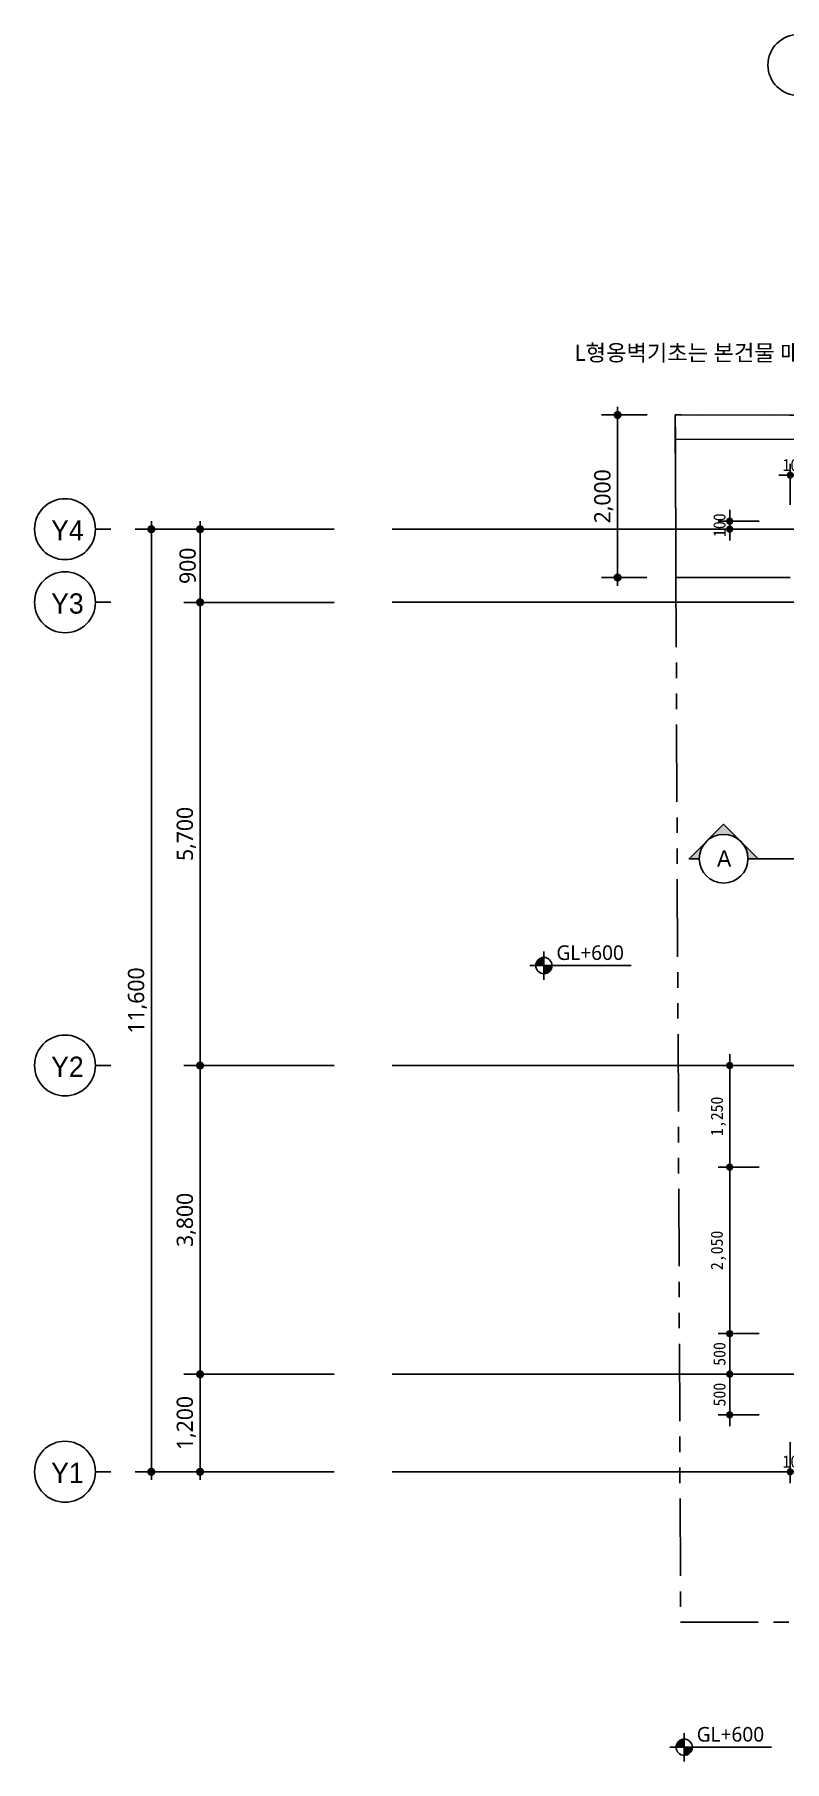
# Model space of a CAD drawing. Extents: x 4530 to 250084, y -28397 to -2308.
# Drawn here: x 4530 to 13758, y -23561 to -2308 of the extents above; entities that cross this region are included whole.
import ezdxf
from ezdxf.enums import TextEntityAlignment as Align

# ---------------------------------------------------------------- set-up
doc = ezdxf.new("R2010")
doc.units = 0
doc.header["$LTSCALE"] = 100
doc.header["$MEASUREMENT"] = 0
doc.header["$PDMODE"] = 34
doc.header["$PDSIZE"] = 3
doc.linetypes.add('PHANTOM2', pattern=[31.75, 15.875, -3.175, 3.175, -3.175, 3.175, -3.175])
doc.layers.get('0').update_dxf_attribs({"linetype": 'CONTINUOUS'})
doc.layers.get('Defpoints').update_dxf_attribs({"color": 171, "linetype": 'CONTINUOUS'})
for name, color, linetype in [('A-LEVEL', 7, 'CONTINUOUS'), ('buble', 3, 'CONTINUOUS'), ('cen', 1, 'CONTINUOUS'), ('CON', 2, 'CONTINUOUS'), ('DIM', 1, 'CONTINUOUS'), ('ELE3', 3, 'CONTINUOUS'), ('NUMBER', 3, 'CONTINUOUS'), ('SDIM', 1, 'CONTINUOUS'), ('SEC-MARK', 7, 'CONTINUOUS'), ('site', 6, 'PHANTOM2'), ('TEXT-02', 3, 'CONTINUOUS')]:
    doc.layers.add(name, color=color, linetype=linetype)
doc.styles.add('EUN-STYLE1', font='malgun.ttf')
doc.styles.add('EUN-STYLE2', font='')
doc.styles.add('HY울릉도M', font='')
doc.styles.get("Standard").update_dxf_attribs({"font": 'malgun.ttf'})
doc.styles.add('WL', font='')
doc.styles.add('돋움', font='')
doc.styles.get('EUN-STYLE2').set_extended_font_data('Dotum')
doc.styles.get('HY울릉도M').set_extended_font_data('HY울릉도M')
doc.styles.get('WL').set_extended_font_data('Dotum')
doc.styles.get('돋움').set_extended_font_data('DotumChe')
doc.dimstyles.new('YenaA1-100', dxfattribs={"dimscale": 100, "dimtxt": 2, "dimasz": 1, "dimexe": 2, "dimexo": 3, "dimgap": 0.5, "dimtad": 1, "dimdec": 0, "dimzin": 9, "dimlunit": 6, "dimtxsty": 'STANDARD', "dimblk": 'dots', "dimcen": 0, "dimclrt": 3, "dimadec": 0, "dimazin": 0, "dimtm": 1e-09, "dimtfac": 1, "dimtdec": 0, "dimtix": 1, "dimtmove": 2, "dimatfit": 3, "dimldrblk": 'dots', "dimfxl": 1, "dimtolj": 1, "dimtzin": 0, "dimarcsym": 0})
doc.dimstyles.new('YenaA3-100-S', dxfattribs={"dimscale": 200, "dimtxt": 3, "dimasz": 0.75, "dimexe": 1.4, "dimexo": 3, "dimgap": 0.5, "dimtad": 1, "dimdec": 0, "dimdsep": 46, "dimlunit": 6, "dimtxsty": 'WL', "dimblk1": 'DIMDOT', "dimblk2": 'DIMDOT', "dimsah": 1, "dimcen": 2.5, "dimdle": 2, "dimclrd": 256, "dimclre": 256, "dimclrt": 4, "dimadec": 0, "dimazin": 0, "dimtfac": 8, "dimtdec": 0, "dimtix": 1, "dimtmove": 2, "dimatfit": 3, "dimldrblk": 'DIMDOT', "dimfxl": 1, "dimtolj": 1, "dimtzin": 0, "dimarcsym": 0})

# ---------------------------------------------------------------- blocks, each defined once
blk = doc.blocks.new('dots')
blk.add_line((-1, 0), (1, 0))
at = {"const_width": 0.5}
blk.add_lwpolyline([(-0.25, 0, 1), (0.25, 0, 1)], format="xyb", close=True, dxfattribs=at)
blk = doc.blocks.new('*D96')
at = {"layer": 'Defpoints', "color": 0, "transparency": 16777216}
for p in [(8517, -8396), (5967, -19996), (8517, -19996)]:
    blk.add_point(p, dxfattribs=at)
at = {"layer": 'DIM', "color": 0, "lineweight": -2, "transparency": 16777216}
for p, q in [((8217, -8396), (5767, -8396)), ((5967, -8496), (5967, -19896)), ((8217, -19996), (5767, -19996))]:
    blk.add_line(p, q, dxfattribs=at)
at = {"layer": 'DIM', "color": 0, "lineweight": -2, "transparency": 16777216, "xscale": 100, "yscale": 100, "zscale": 100}
for p, rotation in [((5967, -8396), 90), ((5967, -19996), 270)]:
    blk.add_blockref('dots', p, dxfattribs=dict(at, rotation=rotation))
at = {"layer": 'DIM', "color": 3, "transparency": 16777216, "insert": (5797, -14196), "char_height": 200, "attachment_point": 5, "rotation": 90}
blk.add_mtext('\\A1;11,600', dxfattribs=at)
blk = doc.blocks.new('*D97')
at = {"layer": 'Defpoints', "color": 0, "transparency": 16777216}
for p in [(8517, -9296), (6567, -14996), (8517, -14996)]:
    blk.add_point(p, dxfattribs=at)
at = {"layer": 'DIM', "color": 0, "lineweight": -2, "transparency": 16777216}
for p, q in [((8217, -9296), (6367, -9296)), ((6567, -9396), (6567, -14896)), ((8217, -14996), (6367, -14996))]:
    blk.add_line(p, q, dxfattribs=at)
at = {"layer": 'DIM', "color": 0, "lineweight": -2, "transparency": 16777216, "xscale": 100, "yscale": 100, "zscale": 100}
for p, rotation in [((6567, -9296), 90), ((6567, -14996), 270)]:
    blk.add_blockref('dots', p, dxfattribs=dict(at, rotation=rotation))
at = {"layer": 'DIM', "color": 3, "transparency": 16777216, "insert": (6397, -12146), "char_height": 200, "attachment_point": 5, "rotation": 90}
blk.add_mtext('\\A1;5,700', dxfattribs=at)
blk = doc.blocks.new('*D98')
at = {"layer": 'Defpoints', "color": 0, "transparency": 16777216}
for p in [(8517, -8396), (6567, -9296), (8517, -9296)]:
    blk.add_point(p, dxfattribs=at)
at = {"layer": 'DIM', "color": 0, "lineweight": -2, "transparency": 16777216}
for p, q in [((8217, -8396), (6367, -8396)), ((6567, -8496), (6567, -9196)), ((8217, -9296), (6367, -9296))]:
    blk.add_line(p, q, dxfattribs=at)
at = {"layer": 'DIM', "color": 0, "lineweight": -2, "transparency": 16777216, "xscale": 100, "yscale": 100, "zscale": 100}
for p, rotation in [((6567, -8396), 90), ((6567, -9296), 270)]:
    blk.add_blockref('dots', p, dxfattribs=dict(at, rotation=rotation))
at = {"layer": 'DIM', "color": 3, "transparency": 16777216, "insert": (6414, -8846), "char_height": 200, "attachment_point": 5, "rotation": 90}
blk.add_mtext('\\A1;900', dxfattribs=at)
blk = doc.blocks.new('*D99')
at = {"layer": 'Defpoints', "color": 0, "transparency": 16777216}
for p in [(8517, -14996), (6567, -18796), (8517, -18796)]:
    blk.add_point(p, dxfattribs=at)
at = {"layer": 'DIM', "color": 0, "lineweight": -2, "transparency": 16777216}
for p, q in [((8217, -14996), (6367, -14996)), ((6567, -15096), (6567, -18696)), ((8217, -18796), (6367, -18796))]:
    blk.add_line(p, q, dxfattribs=at)
at = {"layer": 'DIM', "color": 0, "lineweight": -2, "transparency": 16777216, "xscale": 100, "yscale": 100, "zscale": 100}
for p, rotation in [((6567, -14996), 90), ((6567, -18796), 270)]:
    blk.add_blockref('dots', p, dxfattribs=dict(at, rotation=rotation))
at = {"layer": 'DIM', "color": 3, "transparency": 16777216, "insert": (6397, -16896), "char_height": 200, "attachment_point": 5, "rotation": 90}
blk.add_mtext('\\A1;3,800', dxfattribs=at)
blk = doc.blocks.new('*D196')
at = {"layer": 'Defpoints', "color": 0, "transparency": 16777216}
for p in [(8517, -18796), (6567, -19996), (8517, -19996)]:
    blk.add_point(p, dxfattribs=at)
at = {"layer": 'DIM', "color": 0, "lineweight": -2, "transparency": 16777216}
for p, q in [((8217, -18796), (6367, -18796)), ((6567, -18896), (6567, -19896)), ((8217, -19996), (6367, -19996))]:
    blk.add_line(p, q, dxfattribs=at)
at = {"layer": 'DIM', "color": 0, "lineweight": -2, "transparency": 16777216, "xscale": 100, "yscale": 100, "zscale": 100}
for p, rotation in [((6567, -18796), 90), ((6567, -19996), 270)]:
    blk.add_blockref('dots', p, dxfattribs=dict(at, rotation=rotation))
at = {"layer": 'DIM', "color": 3, "transparency": 16777216, "insert": (6397, -19396), "char_height": 200, "attachment_point": 5, "rotation": 90}
blk.add_mtext('\\A1;1,200', dxfattribs=at)
blk = doc.blocks.new('*D200')
at = {"layer": 'Defpoints', "color": 0, "transparency": 16777216}
for p in [(12367, -6990), (11705, -8991), (12365, -8991)]:
    blk.add_point(p, dxfattribs=at)
at = {"layer": 'DIM', "color": 0, "lineweight": -2, "transparency": 16777216}
for p, q in [((12067, -6990), (11505, -6990)), ((11705, -7090), (11705, -8891)), ((12065, -8991), (11505, -8991))]:
    blk.add_line(p, q, dxfattribs=at)
at = {"layer": 'DIM', "color": 0, "lineweight": -2, "transparency": 16777216, "xscale": 100, "yscale": 100, "zscale": 100}
for p, rotation in [((11705, -6990), 90), ((11705, -8991), 270)]:
    blk.add_blockref('dots', p, dxfattribs=dict(at, rotation=rotation))
at = {"layer": 'DIM', "color": 3, "transparency": 16777216, "insert": (11535, -7991), "char_height": 200, "attachment_point": 5, "rotation": 90}
blk.add_mtext('\\A1;2,000', dxfattribs=at)
blk = doc.blocks.new('DIMDOT')
at = {"linetype": 'Continuous'}
blk.add_line((-2, 0), (2, 0), dxfattribs=at)
for radius in [0.5, 0.25]:
    blk.add_circle((0, 0), radius, dxfattribs=at)
blk = doc.blocks.new('*D303')
at = {"layer": 'Defpoints', "color": 0, "transparency": 16777216}
for p in [(13749, -16246), (13084, -18296), (13749, -18296)]:
    blk.add_point(p, dxfattribs=at)
at = {"layer": 'SDIM', "lineweight": -2, "transparency": 16777216}
for p, q in [((13449, -16246), (12944, -16246)), ((13084, -16316), (13084, -18226)), ((13449, -18296), (12944, -18296))]:
    blk.add_line(p, q, dxfattribs=at)
at = {"layer": 'SDIM', "lineweight": -2, "transparency": 16777216, "xscale": 70, "yscale": 70, "zscale": 70}
for p, rotation in [((13084, -16246), 90), ((13084, -18296), 270)]:
    blk.add_blockref('DIMDOT', p, dxfattribs=dict(at, rotation=rotation))
at = {"layer": 'SDIM', "color": 4, "transparency": 16777216, "insert": (12945, -17271), "char_height": 150, "attachment_point": 5, "rotation": 90, "style": '돋움'}
blk.add_mtext('\\A1;2,050', dxfattribs=at)
blk = doc.blocks.new('*D304')
at = {"layer": 'Defpoints', "color": 0, "transparency": 16777216}
for p in [(13749, -14996), (13084, -16246), (13749, -16246)]:
    blk.add_point(p, dxfattribs=at)
at = {"layer": 'SDIM', "lineweight": -2, "transparency": 16777216}
for p, q in [((13449, -14996), (12944, -14996)), ((13084, -15066), (13084, -16176)), ((13449, -16246), (12944, -16246))]:
    blk.add_line(p, q, dxfattribs=at)
at = {"layer": 'SDIM', "lineweight": -2, "transparency": 16777216, "xscale": 70, "yscale": 70, "zscale": 70}
for p, rotation in [((13084, -14996), 90), ((13084, -16246), 270)]:
    blk.add_blockref('DIMDOT', p, dxfattribs=dict(at, rotation=rotation))
at = {"layer": 'SDIM', "color": 4, "transparency": 16777216, "insert": (12945, -15621), "char_height": 150, "attachment_point": 5, "rotation": 90, "style": '돋움'}
blk.add_mtext('\\A1;1,250', dxfattribs=at)
blk = doc.blocks.new('*D305')
at = {"layer": 'Defpoints', "color": 0, "transparency": 16777216}
for p in [(13749, -18296), (13084, -18796), (13749, -18796)]:
    blk.add_point(p, dxfattribs=at)
at = {"layer": 'SDIM', "lineweight": -2, "transparency": 16777216}
for p, q in [((13449, -18296), (12944, -18296)), ((13084, -18366), (13084, -18726)), ((13449, -18796), (12944, -18796))]:
    blk.add_line(p, q, dxfattribs=at)
at = {"layer": 'SDIM', "lineweight": -2, "transparency": 16777216, "xscale": 70, "yscale": 70, "zscale": 70}
for p, rotation in [((13084, -18296), 90), ((13084, -18796), 270)]:
    blk.add_blockref('DIMDOT', p, dxfattribs=dict(at, rotation=rotation))
at = {"layer": 'SDIM', "color": 4, "transparency": 16777216, "insert": (12959, -18546), "char_height": 150, "attachment_point": 5, "rotation": 90, "style": '돋움'}
blk.add_mtext('\\A1;500', dxfattribs=at)
blk = doc.blocks.new('*D306')
at = {"layer": 'Defpoints', "color": 0, "transparency": 16777216}
for p in [(13749, -18796), (13084, -19296), (13749, -19296)]:
    blk.add_point(p, dxfattribs=at)
at = {"layer": 'SDIM', "lineweight": -2, "transparency": 16777216}
for p, q in [((13449, -18796), (12944, -18796)), ((13084, -18866), (13084, -19226)), ((13449, -19296), (12944, -19296))]:
    blk.add_line(p, q, dxfattribs=at)
at = {"layer": 'SDIM', "lineweight": -2, "transparency": 16777216, "xscale": 70, "yscale": 70, "zscale": 70}
for p, rotation in [((13084, -18796), 90), ((13084, -19296), 270)]:
    blk.add_blockref('DIMDOT', p, dxfattribs=dict(at, rotation=rotation))
at = {"layer": 'SDIM', "color": 4, "transparency": 16777216, "insert": (12959, -19046), "char_height": 150, "attachment_point": 5, "rotation": 90, "style": '돋움'}
blk.add_mtext('\\A1;500', dxfattribs=at)
blk = doc.blocks.new('*D308')
at = {"layer": 'Defpoints', "color": 0, "transparency": 16777216}
for p in [(13830, -19330), (13930, -19330), (13930, -19996)]:
    blk.add_point(p, dxfattribs=at)
at = {"layer": 'SDIM', "lineweight": -2, "transparency": 16777216}
for p, q in [((13830, -19630), (13830, -20136)), ((13930, -19630), (13930, -20136)), ((13760, -19996), (13690, -19996)), ((13830, -19996), (13930, -19996)), ((14000, -19996), (14070, -19996))]:
    blk.add_line(p, q, dxfattribs=at)
at = {"layer": 'SDIM', "lineweight": -2, "transparency": 16777216, "xscale": 70, "yscale": 70, "zscale": 70}
blk.add_blockref('DIMDOT', (13830, -19996), dxfattribs=at)
at = {"layer": 'SDIM', "lineweight": -2, "transparency": 16777216, "xscale": 70, "yscale": 70, "zscale": 70, "rotation": 180}
blk.add_blockref('DIMDOT', (13930, -19996), dxfattribs=at)
at = {"layer": 'SDIM', "color": 4, "transparency": 16777216, "insert": (13880, -19870), "char_height": 150, "attachment_point": 5, "style": '돋움'}
blk.add_mtext('\\A1;100', dxfattribs=at)
blk = doc.blocks.new('*D310')
at = {"layer": 'Defpoints', "color": 0, "transparency": 16777216}
for p in [(13084, -8296), (13749, -8296), (13749, -8396)]:
    blk.add_point(p, dxfattribs=at)
at = {"layer": 'SDIM', "lineweight": -2, "transparency": 16777216}
for p, q in [((13084, -8226), (13084, -8156)), ((13449, -8296), (12944, -8296)), ((13449, -8396), (12944, -8396)), ((13084, -8396), (13084, -8296)), ((13084, -8466), (13084, -8536))]:
    blk.add_line(p, q, dxfattribs=at)
at = {"layer": 'SDIM', "lineweight": -2, "transparency": 16777216, "xscale": 70, "yscale": 70, "zscale": 70}
for p, rotation in [((13084, -8296), 270), ((13084, -8396), 90)]:
    blk.add_blockref('DIMDOT', p, dxfattribs=dict(at, rotation=rotation))
at = {"layer": 'SDIM', "color": 4, "transparency": 16777216, "insert": (12959, -8346), "char_height": 150, "attachment_point": 5, "rotation": 90, "style": '돋움'}
blk.add_mtext('\\A1;100', dxfattribs=at)
blk = doc.blocks.new('*D311')
at = {"layer": 'Defpoints', "color": 0, "transparency": 16777216}
for p in [(13930, -7731), (13830, -8396), (13930, -8396)]:
    blk.add_point(p, dxfattribs=at)
at = {"layer": 'SDIM', "lineweight": -2, "transparency": 16777216}
for p, q in [((13830, -8096), (13830, -7591)), ((13930, -8096), (13930, -7591)), ((13760, -7731), (13690, -7731)), ((13830, -7731), (13930, -7731)), ((14000, -7731), (14070, -7731))]:
    blk.add_line(p, q, dxfattribs=at)
at = {"layer": 'SDIM', "lineweight": -2, "transparency": 16777216, "xscale": 70, "yscale": 70, "zscale": 70}
blk.add_blockref('DIMDOT', (13830, -7731), dxfattribs=at)
at = {"layer": 'SDIM', "lineweight": -2, "transparency": 16777216, "xscale": 70, "yscale": 70, "zscale": 70, "rotation": 180}
blk.add_blockref('DIMDOT', (13930, -7731), dxfattribs=at)
at = {"layer": 'SDIM', "color": 4, "transparency": 16777216, "insert": (13880, -7606), "char_height": 150, "attachment_point": 5, "style": '돋움'}
blk.add_mtext('\\A1;100', dxfattribs=at)

msp = doc.modelspace()

# ---------------------------------------------------------------- hatches: boundary and pattern name
at = {"layer": 'A-LEVEL'}
h = msp.add_hatch(color=256, dxfattribs=at)
h.paths.add_polyline_path([(10698.1, -13766.3), (10798.1, -13766.3), (10798.1, -13666.3, 0.4142136)])
h.paths.add_polyline_path([(10798.1, -13766.3), (10798.1, -13866.3, 0.4142136), (10898.1, -13766.3)])
h = msp.add_hatch(color=256, dxfattribs=at)
h.paths.add_polyline_path([(12424.2, -23385.9), (12524.2, -23385.9), (12524.2, -23285.9, 0.4142136)])
h.paths.add_polyline_path([(12524.2, -23385.9), (12524.2, -23485.9, 0.4142136), (12624.2, -23385.9)])
at = {"layer": 'SEC-MARK'}
h = msp.add_hatch(color=256, dxfattribs=at)
h.paths.add_polyline_path([(12797.2, -12239.2), (13009.4, -12027.1), (13221.5, -12239.2, 0.1989124), (13009.4, -12151.4, 0.1989124)])
h.paths.add_polyline_path([(13221.5, -12239.2), (13433.6, -12451.4), (13309.4, -12451.4, 0.1989124)])
h.paths.add_polyline_path([(12709.4, -12451.4), (12585.1, -12451.4), (12797.2, -12239.2, 0.1989124)])

# ---------------------------------------------------------------- linework, layer by layer
at = {"layer": 'A-LEVEL'}
for p, q in [((10798.1, -13941.3), (10798.1, -13591.3)), ((10623.1, -13766.3), (11873.1, -13766.3)), ((12524.2, -23560.9), (12524.2, -23210.9)), ((12349.2, -23385.9), (13599.2, -23385.9))]:
    msp.add_line(p, q, dxfattribs=at)
for centre in [(10798.1, -13766.3), (12524.2, -23385.9)]:
    msp.add_circle(centre, 100, dxfattribs=at)
at = {"layer": 'buble'}
for p, q in [((5279.7, -8395.5), (5467.2, -8395.5)), ((5279.7, -9295.5), (5467.2, -9295.5)), ((5279.7, -14995.5), (5467.2, -14995.5)), ((5279.7, -19995.5), (5467.2, -19995.5))]:
    msp.add_line(p, q, dxfattribs=at)
for centre in [(13930.2, -2683), (4904.7, -8395.5), (4904.7, -9295.5), (4904.7, -14995.5), (4904.7, -19995.5)]:
    msp.add_circle(centre, 375, dxfattribs=at)
at = {"layer": 'cen'}
for p, q in [((8930.2, -8395.5), (28730.2, -8395.5)), ((8930.2, -9295.5), (28730.2, -9295.5)), ((8930.2, -14995.5), (28730.2, -14995.5)), ((8930.2, -18795.5), (28730.2, -18795.5)), ((8930.2, -19995.5), (28730.2, -19995.5))]:
    msp.add_line(p, q, dxfattribs=at)
at = {"layer": 'CON'}
for p, q in [((12414.6, -6989.7), (25058.6, -7003.8)), ((12414.6, -6989.7), (12415.9, -7289.7)), ((12415.9, -7289.7), (25063.5, -7303.8))]:
    msp.add_line(p, q, dxfattribs=at)
at = {"layer": 'ELE3'}
for p, q in [((12415.9, -7289.7), (12423.4, -8989.7)), ((12423.4, -8989.7), (13830.2, -8991.3))]:
    msp.add_line(p, q, dxfattribs=at)
at = {"layer": 'SEC-MARK'}
msp.add_line((13433.6, -12451.3), (14963.4, -12451.3), dxfattribs=at)
msp.add_lwpolyline([(12709.4, -12451.4), (12585.1, -12451.4), (13009.4, -12027.1), (13433.6, -12451.4), (13309.4, -12451.4)], dxfattribs=at)
msp.add_circle((13009.4, -12451.4), 300, dxfattribs=at)
at = {"layer": 'site', "ltscale": 0.6}
msp.add_lwpolyline([(12414.6, -6989.7), (12480.2, -21845.5), (25300, -21845.5), (25058.6, -7003.8)], close=True, dxfattribs=at)

# ---------------------------------------------------------------- texts
at = {"layer": 'A-LEVEL'}
for p in [(10952.3, -13607.3), (12678.4, -23226.8)]:
    msp.add_text('GL+600', height=180, dxfattribs=at).set_placement(p, align=Align.MIDDLE_LEFT)
at = {"layer": 'buble', "style": 'HY울릉도M'}
for s, p in [('Y4', (4934.4, -8409.6)), ('Y3', (4934.4, -9309.6)), ('Y2', (4934.4, -15009.6)), ('Y1', (4934.4, -20009.6))]:
    msp.add_text(s, height=250, dxfattribs=at).set_placement(p, align=Align.MIDDLE)
at = {"layer": 'NUMBER', "style": 'EUN-STYLE2'}
msp.add_text('A', height=200, dxfattribs=at).set_placement((13015.6, -12448), align=Align.MIDDLE_CENTER)
at = {"layer": 'TEXT-02', "style": 'EUN-STYLE1'}
msp.add_text('L형옹벽기초는 본건물 매트기초 적용', height=200, dxfattribs=at).set_placement((11175.4, -6224.2), align=Align.MIDDLE_LEFT)

# ---------------------------------------------------------------- dimensions: what is measured, and where the dimension line sits
at = {"layer": 'DIM'}
for base, p1, p2, picture, middle in [((11704.8, -8990.7), (12366.6, -6990.3), (12365.3, -8990.7), '*D200', (11534.7, -7990.5)), ((5967.2, -19995.5), (8517.2, -8395.5), (8517.2, -19995.5), '*D96', (5796.6, -14195.5)), ((6567.2, -9295.5), (8517.2, -8395.5), (8517.2, -9295.5), '*D98', (6413.9, -8845.5)), ((6567.2, -14995.5), (8517.2, -9295.5), (8517.2, -14995.5), '*D97', (6397.1, -12145.5)), ((6567.2, -18795.5), (8517.2, -14995.5), (8517.2, -18795.5), '*D99', (6397.1, -16895.5)), ((6567.2, -19995.5), (8517.2, -18795.5), (8517.2, -19995.5), '*D196', (6396.6, -19395.5))]:
    dim = msp.add_linear_dim(base=base, p1=p1, p2=p2, angle=270, dimstyle='YenaA1-100', dxfattribs=at)
    dim.commit()
    dim.dimension.update_dxf_attribs({"geometry": picture, "text_midpoint": middle})
at = {"layer": 'SDIM'}
for base, p1, p2, picture, middle in [((13930.2, -7731), (13830.2, -8396.4), (13930.2, -8396.4), '*D311', (13880.2, -7605.9)), ((13930.2, -19995.5), (13830.2, -19330.1), (13930.2, -19330.1), '*D308', (13880.2, -19870.4))]:
    dim = msp.add_linear_dim(base=base, p1=p1, p2=p2, dimstyle='YenaA3-100-S', override={"dimscale": 100, "dimtxt": 1.5, "dimasz": 0.7, "dimtxsty": '돋움'}, dxfattribs=at)
    dim.commit()
    dim.dimension.update_dxf_attribs({"geometry": picture, "text_midpoint": middle})
for base, p1, p2, angle, picture, middle in [((13083.9, -8295.5), (13749.3, -8395.5), (13749.3, -8295.5), 90, '*D310', (12958.8, -8345.5)), ((13083.9, -16245.5), (13749.3, -14995.5), (13749.3, -16245.5), 270, '*D304', (12944.6, -15620.5)), ((13083.9, -18295.5), (13749.3, -16245.5), (13749.3, -18295.5), 270, '*D303', (12944.6, -17270.5)), ((13083.9, -18795.5), (13749.3, -18295.5), (13749.3, -18795.5), 270, '*D305', (12958.8, -18545.5)), ((13083.9, -19295.5), (13749.3, -18795.5), (13749.3, -19295.5), 270, '*D306', (12958.8, -19045.5))]:
    dim = msp.add_linear_dim(base=base, p1=p1, p2=p2, angle=angle, dimstyle='YenaA3-100-S', override={"dimscale": 100, "dimtxt": 1.5, "dimasz": 0.7, "dimtxsty": '돋움'}, dxfattribs=at)
    dim.commit()
    dim.dimension.update_dxf_attribs({"geometry": picture, "text_midpoint": middle})

doc.saveas('drawing.dxf')
